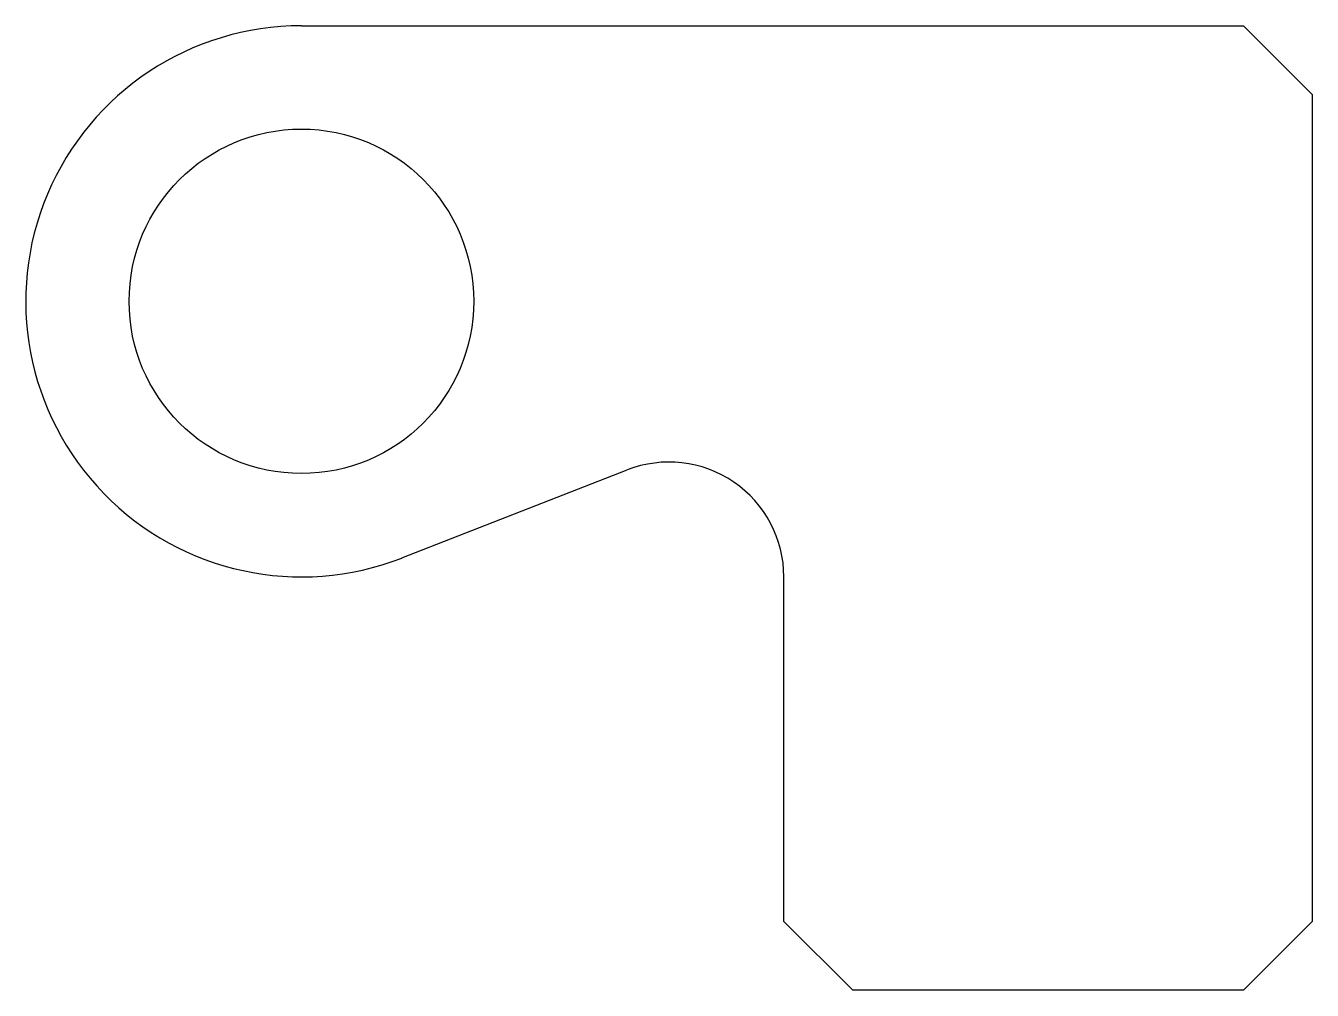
# Model space of a CAD drawing. Header units: millimetres. Extents: x 3241.6 to 3297.6, y 1486.2 to 1528.2.
import ezdxf

# ---------------------------------------------------------------- set-up
doc = ezdxf.new("R2010")
doc.units = ezdxf.units.MM

msp = doc.modelspace()

# ---------------------------------------------------------------- linework, layer by layer
for p, q in [((3253.643, 1528.157), (3294.643, 1528.157)), ((3294.643, 1528.157), (3297.643, 1525.157)), ((3297.643, 1525.157), (3297.643, 1489.157)), ((3258.01, 1504.98), (3267.823, 1508.814)), ((3274.643, 1489.157), (3274.643, 1504.157)), ((3274.643, 1489.157), (3277.643, 1486.157)), ((3297.643, 1489.157), (3294.643, 1486.157)), ((3294.643, 1486.157), (3277.643, 1486.157))]:
    msp.add_line(p, q)
msp.add_circle((3253.643, 1516.157), 7.5)
for centre, radius, start, end in [((3253.643, 1516.157), 12, 90, 291.3418), ((3269.643, 1504.157), 5, 0, 111.3418)]:
    msp.add_arc(centre, radius, start, end)

doc.saveas('drawing.dxf')
